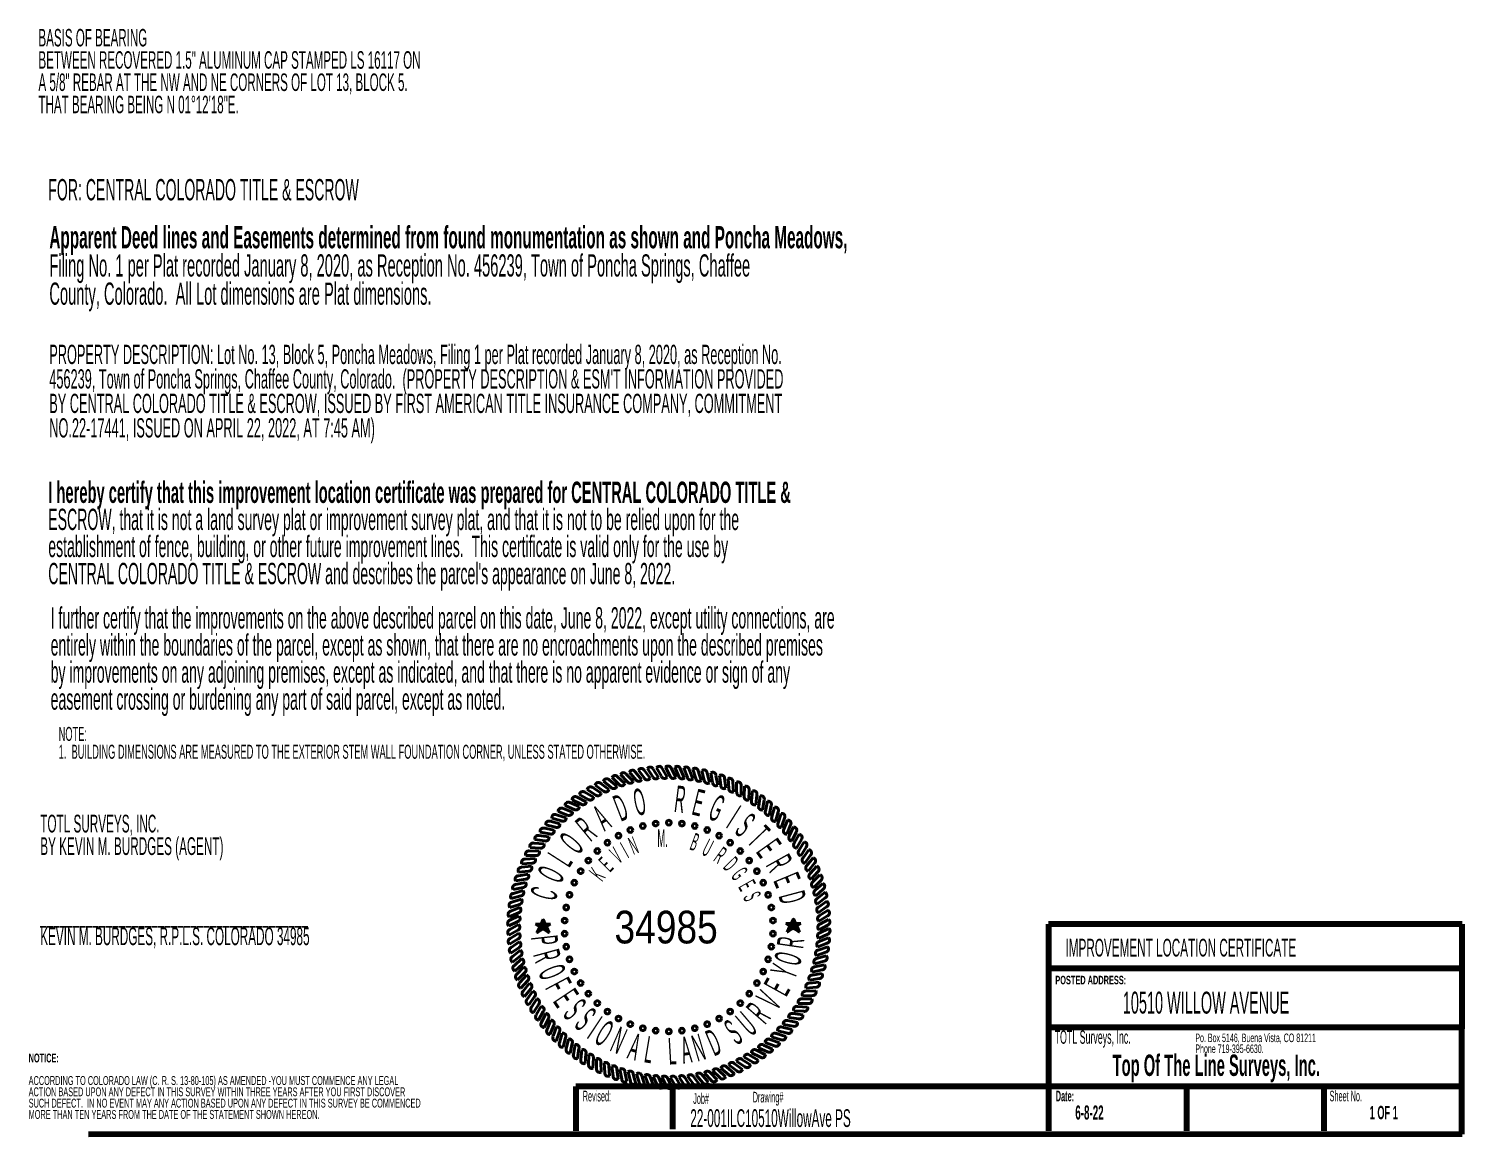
# Model space of a CAD drawing. Extents: x 2835785 to 2851632, y 1243954 to 1251877.
# Drawn here: x 2847445.8 to 2847667.9, y 1243953.9 to 1244125.2 of the extents above; entities that cross this region are included whole.
import ezdxf

# ---------------------------------------------------------------- set-up
doc = ezdxf.new("R2010")
doc.units = 0
doc.header["$MEASUREMENT"] = 0
doc.layers.get('0').update_dxf_attribs({"true_color": 0x000000})
for name, color, linetype, true_color in [('Layout', 5, 'Continuous', 0x0000ff), ('ROPE', 7, 'Continuous', 0x000000), ('Text', 5, 'Continuous', 0x0000ff)]:
    doc.layers.add(name, color=color, linetype=linetype, true_color=true_color)
doc.styles.add('Arial33', font='arialbd.ttf', dxfattribs={"width": 0.38379, "height": 4.195})
doc.styles.add('Arial36', font='arialbd.ttf', dxfattribs={"width": 0.38403, "height": 2.63})
doc.styles.add('Arial37', font='arialbd.ttf', dxfattribs={"width": 0.384158, "height": 1.683333})
doc.styles.add('Arial38', font='arialbd.ttf', dxfattribs={"width": 0.383943, "height": 2.096667})
doc.styles.add('Arial39', font='arialbd.ttf', dxfattribs={"width": 0.383914, "height": 4.206666})
doc.styles.add('Arial40', font='arialbd.ttf', dxfattribs={"width": 0.383823, "height": 4.368333})
doc.styles.add('Arial41', font='arialbd.ttf', dxfattribs={"width": 0.38379, "height": 2.796667})
doc.styles.add('Arial42', font='arialbd.ttf', dxfattribs={"width": 0.384175, "height": 1.748333})
doc.styles.add('Engravers MT', font='ENGR.TTF', dxfattribs={"width": 0.679915, "height": 6.29})
doc.styles.add('Franklin Gothic Medium Cond', font='FRAMDCN.TTF', dxfattribs={"width": 0.318093, "height": 5.103333})
doc.styles.add('Franklin Gothic Medium Cond1', font='FRAMDCN.TTF', dxfattribs={"width": 0.318471, "height": 3.401667})

msp = doc.modelspace()

# ---------------------------------------------------------------- linework, layer by layer
at = {"color": 18, "linetype": 'ByBlock', "lineweight": 40, "ltscale": 30, "true_color": 0x000000}
for p, q in [((2847524.44, 1243986.43), (2847526.6, 1243986.43)), ((2847524.51, 1243986.39), (2847526.53, 1243986.39)), ((2847524.58, 1243986.34), (2847526.46, 1243986.34)), ((2847524.58, 1243985.17), (2847524.63, 1243985.17)), ((2847524.61, 1243985.21), (2847524.7, 1243985.21)), ((2847524.63, 1243985.26), (2847524.77, 1243985.26)), ((2847524.65, 1243986.3), (2847526.39, 1243986.3)), ((2847524.65, 1243985.3), (2847524.84, 1243985.3)), ((2847524.67, 1243985.35), (2847524.91, 1243985.35)), ((2847524.69, 1243985.39), (2847524.98, 1243985.39)), ((2847524.71, 1243985.44), (2847525.05, 1243985.44)), ((2847524.72, 1243986.25), (2847526.32, 1243986.25)), ((2847524.73, 1243985.48), (2847525.12, 1243985.48)), ((2847524.75, 1243985.53), (2847525.19, 1243985.53)), ((2847524.78, 1243985.57), (2847525.26, 1243985.57)), ((2847524.79, 1243986.21), (2847526.25, 1243986.21)), ((2847524.8, 1243985.62), (2847525.33, 1243985.62)), ((2847524.82, 1243985.66), (2847525.4, 1243985.66)), ((2847524.84, 1243985.71), (2847525.47, 1243985.71)), ((2847524.86, 1243986.16), (2847526.18, 1243986.16)), ((2847524.86, 1243985.76), (2847526.19, 1243985.76)), ((2847524.88, 1243985.8), (2847526.17, 1243985.8)), ((2847524.9, 1243985.85), (2847526.15, 1243985.85)), ((2847524.92, 1243985.89), (2847526.13, 1243985.89)), ((2847524.93, 1243986.12), (2847526.11, 1243986.12)), ((2847524.94, 1243985.94), (2847526.11, 1243985.94)), ((2847524.97, 1243985.98), (2847526.09, 1243985.98)), ((2847524.99, 1243986.03), (2847526.07, 1243986.03)), ((2847525, 1243986.07), (2847526.05, 1243986.07)), ((2847525.2, 1243986.48), (2847525.87, 1243986.48)), ((2847525.22, 1243986.52), (2847525.85, 1243986.52)), ((2847525.24, 1243986.57), (2847525.83, 1243986.57)), ((2847525.26, 1243986.61), (2847525.81, 1243986.61)), ((2847525.28, 1243986.66), (2847525.79, 1243986.66)), ((2847525.3, 1243986.7), (2847525.77, 1243986.7)), ((2847525.32, 1243986.75), (2847525.75, 1243986.75)), ((2847525.35, 1243986.79), (2847525.73, 1243986.79)), ((2847525.37, 1243986.84), (2847525.71, 1243986.84)), ((2847525.39, 1243986.88), (2847525.69, 1243986.88)), ((2847525.41, 1243986.93), (2847525.67, 1243986.93)), ((2847525.43, 1243986.97), (2847525.65, 1243986.97)), ((2847525.45, 1243987.02), (2847525.63, 1243987.02)), ((2847525.47, 1243987.06), (2847525.61, 1243987.06)), ((2847525.49, 1243987.11), (2847525.59, 1243987.11)), ((2847525.51, 1243987.15), (2847525.57, 1243987.15)), ((2847525.54, 1243987.2), (2847525.55, 1243987.2)), ((2847525.56, 1243985.71), (2847526.21, 1243985.71)), ((2847525.63, 1243985.66), (2847526.23, 1243985.66)), ((2847525.69, 1243985.62), (2847526.25, 1243985.62)), ((2847525.76, 1243985.57), (2847526.27, 1243985.57)), ((2847525.83, 1243985.53), (2847526.29, 1243985.53)), ((2847525.9, 1243985.48), (2847526.31, 1243985.48)), ((2847525.97, 1243985.44), (2847526.33, 1243985.44)), ((2847526.04, 1243985.39), (2847526.35, 1243985.39)), ((2847526.11, 1243985.35), (2847526.37, 1243985.35)), ((2847526.18, 1243985.3), (2847526.39, 1243985.3)), ((2847526.25, 1243985.26), (2847526.41, 1243985.26)), ((2847526.32, 1243985.21), (2847526.43, 1243985.21)), ((2847526.39, 1243985.17), (2847526.45, 1243985.17)), ((2847526.46, 1243985.12), (2847526.47, 1243985.12)), ((2847563.2, 1243986.54), (2847565.37, 1243986.54)), ((2847563.27, 1243986.5), (2847565.3, 1243986.5)), ((2847563.34, 1243986.45), (2847565.23, 1243986.45)), ((2847563.35, 1243985.28), (2847563.39, 1243985.28)), ((2847563.37, 1243985.32), (2847563.46, 1243985.32)), ((2847563.39, 1243985.37), (2847563.53, 1243985.37)), ((2847563.41, 1243986.41), (2847565.15, 1243986.41)), ((2847563.41, 1243985.41), (2847563.6, 1243985.41)), ((2847563.43, 1243985.46), (2847563.67, 1243985.46)), ((2847563.46, 1243985.5), (2847563.74, 1243985.5)), ((2847563.48, 1243986.36), (2847565.08, 1243986.36)), ((2847563.48, 1243985.55), (2847563.81, 1243985.55)), ((2847563.5, 1243985.59), (2847563.89, 1243985.59)), ((2847563.52, 1243985.64), (2847563.96, 1243985.64)), ((2847563.54, 1243985.68), (2847564.03, 1243985.68)), ((2847563.55, 1243986.31), (2847565.01, 1243986.31)), ((2847563.56, 1243985.73), (2847564.1, 1243985.73)), ((2847563.58, 1243985.77), (2847564.17, 1243985.77)), ((2847563.6, 1243985.82), (2847564.24, 1243985.82)), ((2847563.62, 1243986.27), (2847564.94, 1243986.27)), ((2847563.62, 1243985.86), (2847564.96, 1243985.86)), ((2847563.65, 1243985.91), (2847564.94, 1243985.91)), ((2847563.67, 1243985.95), (2847564.92, 1243985.95)), ((2847563.69, 1243986.22), (2847564.87, 1243986.22)), ((2847563.69, 1243986), (2847564.9, 1243986)), ((2847563.71, 1243986.04), (2847564.88, 1243986.04)), ((2847563.73, 1243986.09), (2847564.85, 1243986.09)), ((2847563.75, 1243986.13), (2847564.83, 1243986.13)), ((2847563.76, 1243986.18), (2847564.81, 1243986.18)), ((2847563.96, 1243986.59), (2847564.63, 1243986.59)), ((2847563.98, 1243986.63), (2847564.61, 1243986.63)), ((2847564, 1243986.68), (2847564.59, 1243986.68)), ((2847564.03, 1243986.72), (2847564.57, 1243986.72)), ((2847564.05, 1243986.77), (2847564.55, 1243986.77)), ((2847564.07, 1243986.81), (2847564.53, 1243986.81)), ((2847564.09, 1243986.86), (2847564.51, 1243986.86)), ((2847564.11, 1243986.9), (2847564.49, 1243986.9)), ((2847564.13, 1243986.95), (2847564.47, 1243986.95)), ((2847564.15, 1243986.99), (2847564.45, 1243986.99)), ((2847564.17, 1243987.04), (2847564.43, 1243987.04)), ((2847564.19, 1243987.08), (2847564.41, 1243987.08)), ((2847564.22, 1243987.13), (2847564.39, 1243987.13)), ((2847564.24, 1243987.17), (2847564.37, 1243987.17)), ((2847564.26, 1243987.22), (2847564.35, 1243987.22)), ((2847564.28, 1243987.26), (2847564.33, 1243987.26)), ((2847564.3, 1243987.31), (2847564.31, 1243987.31)), ((2847564.32, 1243985.82), (2847564.98, 1243985.82)), ((2847564.39, 1243985.77), (2847565, 1243985.77)), ((2847564.46, 1243985.73), (2847565.02, 1243985.73)), ((2847564.53, 1243985.68), (2847565.04, 1243985.68)), ((2847564.6, 1243985.64), (2847565.06, 1243985.64)), ((2847564.67, 1243985.59), (2847565.08, 1243985.59)), ((2847564.74, 1243985.55), (2847565.1, 1243985.55)), ((2847564.81, 1243985.5), (2847565.12, 1243985.5)), ((2847564.88, 1243985.46), (2847565.14, 1243985.46)), ((2847564.95, 1243985.41), (2847565.16, 1243985.41)), ((2847565.02, 1243985.37), (2847565.18, 1243985.37)), ((2847565.09, 1243985.32), (2847565.2, 1243985.32)), ((2847565.16, 1243985.28), (2847565.22, 1243985.28)), ((2847565.23, 1243985.23), (2847565.24, 1243985.23))]:
    msp.add_line(p, q, dxfattribs=at)
at = {"layer": 'Layout', "color": 5, "linetype": 'ByBlock', "lineweight": 80, "ltscale": 30, "true_color": 0x0000ff}
for p, q in [((2847667.92, 1243986.46), (2847603.84, 1243986.46)), ((2847603.84, 1243986.46), (2847603.84, 1243954.45)), ((2847667.86, 1243953.91), (2847667.92, 1243986.46)), ((2847667.92, 1243979.6), (2847603.84, 1243979.6)), ((2847667.92, 1243970.46), (2847603.84, 1243970.46)), ((2847576.78, 1243961.31), (2847530.61, 1243961.31)), ((2847530.61, 1243961.31), (2847530.61, 1243954.45)), ((2847545.61, 1243954.73), (2847545.61, 1243961.59)), ((2847603.84, 1243961.31), (2847576.38, 1243961.31)), ((2847667.87, 1243961.3), (2847603.84, 1243961.31)), ((2847625.27, 1243954.45), (2847625.27, 1243961.31)), ((2847646.54, 1243954.45), (2847646.5, 1243961.31)), ((2847455.09, 1243953.92), (2847667.88, 1243953.97))]:
    msp.add_line(p, q, dxfattribs=at)
at = {"layer": 'ROPE', "color": 18, "linetype": 'ByBlock', "lineweight": 40, "ltscale": 30, "true_color": 0x000000}
for p, q in [((2847538.6, 1244008.51), (2847537.53, 1244009.64)), ((2847539.48, 1244008.61), (2847538.41, 1244009.74)), ((2847539.9, 1244008.84), (2847538.9, 1244010.03)), ((2847540.78, 1244008.89), (2847539.78, 1244010.08)), ((2847541.21, 1244009.1), (2847540.28, 1244010.34)), ((2847542.09, 1244009.09), (2847541.16, 1244010.33)), ((2847542.54, 1244009.28), (2847541.68, 1244010.57)), ((2847543.42, 1244009.22), (2847542.56, 1244010.51)), ((2847543.87, 1244009.38), (2847543.08, 1244010.72)), ((2847544.75, 1244009.27), (2847543.96, 1244010.61)), ((2847545.2, 1244009.4), (2847544.5, 1244010.79)), ((2847546.07, 1244009.25), (2847545.37, 1244010.63)), ((2847546.54, 1244009.35), (2847545.91, 1244010.78)), ((2847547.4, 1244009.15), (2847546.77, 1244010.57)), ((2847547.87, 1244009.23), (2847547.33, 1244010.68)), ((2847548.72, 1244008.97), (2847548.17, 1244010.43)), ((2847549.19, 1244009.03), (2847548.73, 1244010.51)), ((2847550.02, 1244008.72), (2847549.56, 1244010.21)), ((2847550.5, 1244008.75), (2847550.13, 1244010.26)), ((2847551.31, 1244008.4), (2847550.94, 1244009.91)), ((2847551.79, 1244008.4), (2847551.5, 1244009.93)), ((2847552.58, 1244008), (2847552.29, 1244009.53)), ((2847533.67, 1244006.48), (2847532.37, 1244007.34)), ((2847534.5, 1244006.77), (2847533.21, 1244007.63)), ((2847534.86, 1244007.09), (2847533.61, 1244008.02)), ((2847535.71, 1244007.34), (2847534.46, 1244008.27)), ((2847536.08, 1244007.64), (2847534.89, 1244008.64)), ((2847536.94, 1244007.83), (2847535.75, 1244008.83)), ((2847537.33, 1244008.11), (2847536.2, 1244009.18)), ((2847538.2, 1244008.26), (2847537.07, 1244009.32)), ((2847553.06, 1244007.97), (2847552.86, 1244009.52)), ((2847553.82, 1244007.53), (2847553.62, 1244009.08)), ((2847554.3, 1244007.48), (2847554.19, 1244009.03)), ((2847555.04, 1244007), (2847554.93, 1244008.55)), ((2847555.51, 1244006.91), (2847555.49, 1244008.47)), ((2847556.22, 1244006.39), (2847556.2, 1244007.94)), ((2847556.69, 1244006.28), (2847556.75, 1244007.83)), ((2847531.12, 1244004.68), (2847529.69, 1244005.3)), ((2847531.41, 1244005.05), (2847530.02, 1244005.76)), ((2847532.2, 1244005.44), (2847530.82, 1244006.14)), ((2847532.52, 1244005.8), (2847531.18, 1244006.58)), ((2847533.34, 1244006.14), (2847531.99, 1244006.92)), ((2847557.37, 1244005.71), (2847557.43, 1244007.27)), ((2847557.83, 1244005.58), (2847557.98, 1244007.13)), ((2847558.47, 1244004.98), (2847558.63, 1244006.52)), ((2847558.92, 1244004.81), (2847559.16, 1244006.35)), ((2847559.53, 1244004.18), (2847559.78, 1244005.71)), ((2847559.97, 1244003.99), (2847560.3, 1244005.51)), ((2847528.36, 1244002.46), (2847526.87, 1244002.92)), ((2847529.08, 1244002.97), (2847527.59, 1244003.43)), ((2847529.33, 1244003.38), (2847527.87, 1244003.92)), ((2847530.07, 1244003.85), (2847528.61, 1244004.4)), ((2847530.34, 1244004.25), (2847528.92, 1244004.87)), ((2847560.55, 1244003.32), (2847560.88, 1244004.84)), ((2847560.98, 1244003.1), (2847561.39, 1244004.6)), ((2847561.51, 1244002.4), (2847561.93, 1244003.9)), ((2847561.93, 1244002.16), (2847562.43, 1244003.64)), ((2847562.42, 1244001.43), (2847562.92, 1244002.9)), ((2847526.59, 1244000.45), (2847525.06, 1244000.74)), ((2847527.25, 1244001.05), (2847525.72, 1244001.33)), ((2847527.45, 1244001.48), (2847525.94, 1244001.85)), ((2847528.13, 1244002.04), (2847526.62, 1244002.41)), ((2847562.82, 1244001.17), (2847563.41, 1244002.61)), ((2847563.27, 1244000.41), (2847563.86, 1244001.85)), ((2847563.66, 1244000.13), (2847564.32, 1244001.54)), ((2847564.07, 1243999.35), (2847564.73, 1244000.75)), ((2847525.65, 1243998.93), (2847524.1, 1243999.03)), ((2847525.8, 1243999.38), (2847524.25, 1243999.58)), ((2847526.42, 1244000.01), (2847524.87, 1244000.21)), ((2847564.44, 1243999.04), (2847565.18, 1244000.41)), ((2847564.8, 1243998.24), (2847565.54, 1243999.6)), ((2847565.15, 1243997.91), (2847565.97, 1243999.23)), ((2847524.3, 1243996.63), (2847522.75, 1243996.57)), ((2847524.4, 1243997.1), (2847522.84, 1243997.12)), ((2847524.94, 1243997.8), (2847523.39, 1243997.82)), ((2847525.06, 1243998.26), (2847523.51, 1243998.37)), ((2847565.46, 1243997.08), (2847566.28, 1243998.41)), ((2847565.79, 1243996.74), (2847566.69, 1243998.01)), ((2847566.06, 1243995.9), (2847566.96, 1243997.17)), ((2847566.37, 1243995.54), (2847567.34, 1243996.75)), ((2847523.22, 1243994.21), (2847521.69, 1243993.96)), ((2847523.26, 1243994.68), (2847521.72, 1243994.53)), ((2847523.73, 1243995.44), (2847522.18, 1243995.28)), ((2847523.8, 1243995.91), (2847522.24, 1243995.84)), ((2847566.59, 1243994.68), (2847567.56, 1243995.9)), ((2847566.88, 1243994.3), (2847567.92, 1243995.46)), ((2847567.05, 1243993.43), (2847568.09, 1243994.59)), ((2847567.32, 1243993.04), (2847568.42, 1243994.14)), ((2847522.42, 1243992.15), (2847520.9, 1243991.82)), ((2847522.8, 1243993.43), (2847521.27, 1243993.18)), ((2847522.79, 1243992.95), (2847521.27, 1243992.62)), ((2847567.44, 1243992.16), (2847568.54, 1243993.26)), ((2847567.69, 1243991.75), (2847568.85, 1243992.79)), ((2847567.76, 1243990.87), (2847568.92, 1243991.91)), ((2847522.1, 1243990.85), (2847520.6, 1243990.43)), ((2847522.14, 1243990.37), (2847520.67, 1243989.87)), ((2847522.43, 1243991.67), (2847520.93, 1243991.25)), ((2847567.98, 1243990.45), (2847569.2, 1243991.42)), ((2847568, 1243989.56), (2847569.21, 1243990.53)), ((2847568.2, 1243989.13), (2847569.47, 1243990.02)), ((2847521.7, 1243988.21), (2847520.26, 1243987.62)), ((2847521.86, 1243989.53), (2847520.39, 1243989.03)), ((2847521.79, 1243987.74), (2847520.39, 1243987.07)), ((2847521.93, 1243989.06), (2847520.49, 1243988.47)), ((2847568.16, 1243988.24), (2847569.43, 1243989.14)), ((2847568.25, 1243986.92), (2847569.57, 1243987.74)), ((2847568.34, 1243987.8), (2847569.66, 1243988.62)), ((2847521.61, 1243986.87), (2847520.21, 1243986.21)), ((2847521.6, 1243985.54), (2847520.24, 1243984.79)), ((2847521.73, 1243986.41), (2847520.37, 1243985.66)), ((2847568.27, 1243985.59), (2847569.63, 1243986.34)), ((2847568.39, 1243985.13), (2847569.79, 1243985.79)), ((2847568.4, 1243986.46), (2847569.76, 1243987.21)), ((2847521.66, 1243984.2), (2847520.34, 1243983.38)), ((2847521.75, 1243985.08), (2847520.43, 1243984.26)), ((2847521.84, 1243983.76), (2847520.57, 1243982.86)), ((2847568.07, 1243982.94), (2847569.51, 1243983.53)), ((2847568.14, 1243982.47), (2847569.61, 1243982.97)), ((2847568.21, 1243984.26), (2847569.61, 1243984.93)), ((2847568.3, 1243983.79), (2847569.74, 1243984.38)), ((2847521.8, 1243982.87), (2847520.53, 1243981.98)), ((2847522, 1243982.44), (2847520.79, 1243981.47)), ((2847522.02, 1243981.55), (2847520.8, 1243980.59)), ((2847522.24, 1243981.13), (2847521.08, 1243980.09)), ((2847567.57, 1243980.33), (2847569.07, 1243980.75)), ((2847567.86, 1243981.63), (2847569.33, 1243982.13)), ((2847567.9, 1243981.15), (2847569.4, 1243981.57)), ((2847522.31, 1243980.25), (2847521.15, 1243979.21)), ((2847522.56, 1243979.84), (2847521.46, 1243978.74)), ((2847522.68, 1243978.96), (2847521.58, 1243977.86)), ((2847522.95, 1243978.57), (2847521.91, 1243977.41)), ((2847567.2, 1243978.57), (2847568.73, 1243978.82)), ((2847567.21, 1243979.05), (2847568.73, 1243979.38)), ((2847567.58, 1243979.85), (2847569.1, 1243980.18)), ((2847523.12, 1243977.7), (2847522.08, 1243976.54)), ((2847523.41, 1243977.32), (2847522.44, 1243976.1)), ((2847523.63, 1243976.46), (2847522.66, 1243975.25)), ((2847566.27, 1243976.56), (2847567.82, 1243976.72)), ((2847566.74, 1243977.32), (2847568.28, 1243977.47)), ((2847566.78, 1243977.79), (2847568.31, 1243978.04)), ((2847523.94, 1243976.1), (2847523.04, 1243974.83)), ((2847524.21, 1243975.26), (2847523.31, 1243973.99)), ((2847524.54, 1243974.92), (2847523.72, 1243973.59)), ((2847524.85, 1243974.09), (2847524.03, 1243972.77)), ((2847565.06, 1243974.2), (2847566.61, 1243974.18)), ((2847565.6, 1243974.9), (2847567.16, 1243974.88)), ((2847565.7, 1243975.37), (2847567.25, 1243975.43)), ((2847566.2, 1243976.09), (2847567.76, 1243976.16)), ((2847525.2, 1243973.76), (2847524.46, 1243972.4)), ((2847525.56, 1243972.96), (2847524.82, 1243971.59)), ((2847525.93, 1243972.65), (2847525.27, 1243971.25)), ((2847526.34, 1243971.87), (2847525.68, 1243970.46)), ((2847563.58, 1243971.99), (2847565.13, 1243971.79)), ((2847564.2, 1243972.62), (2847565.75, 1243972.42)), ((2847564.35, 1243973.07), (2847565.9, 1243972.97)), ((2847564.94, 1243973.74), (2847566.49, 1243973.63)), ((2847526.73, 1243971.59), (2847526.14, 1243970.15)), ((2847527.18, 1243970.83), (2847526.59, 1243969.39)), ((2847527.58, 1243970.57), (2847527.08, 1243969.1)), ((2847528.07, 1243969.84), (2847527.57, 1243968.36)), ((2847528.49, 1243969.6), (2847528.07, 1243968.1)), ((2847561.87, 1243969.96), (2847563.38, 1243969.59)), ((2847562.55, 1243970.52), (2847564.06, 1243970.15)), ((2847562.75, 1243970.95), (2847564.28, 1243970.67)), ((2847563.41, 1243971.55), (2847564.94, 1243971.26)), ((2847529.02, 1243968.9), (2847528.61, 1243967.4)), ((2847529.45, 1243968.68), (2847529.12, 1243967.16)), ((2847530.03, 1243968.01), (2847529.7, 1243966.49)), ((2847530.47, 1243967.82), (2847530.22, 1243966.29)), ((2847559.66, 1243967.75), (2847561.08, 1243967.13)), ((2847559.93, 1243968.15), (2847561.39, 1243967.6)), ((2847560.67, 1243968.62), (2847562.13, 1243968.08)), ((2847560.92, 1243969.03), (2847562.41, 1243968.57)), ((2847561.64, 1243969.54), (2847563.13, 1243969.08)), ((2847531.08, 1243967.19), (2847530.84, 1243965.65)), ((2847531.53, 1243967.02), (2847531.37, 1243965.48)), ((2847532.17, 1243966.42), (2847532.02, 1243964.87)), ((2847532.63, 1243966.29), (2847532.57, 1243964.73)), ((2847533.31, 1243965.72), (2847533.25, 1243964.17)), ((2847533.78, 1243965.61), (2847533.8, 1243964.06)), ((2847555.5, 1243965.23), (2847556.79, 1243964.37)), ((2847556.33, 1243965.52), (2847557.63, 1243964.66)), ((2847556.66, 1243965.86), (2847558.01, 1243965.08)), ((2847557.48, 1243966.2), (2847558.82, 1243965.42)), ((2847557.8, 1243966.56), (2847559.18, 1243965.86)), ((2847558.59, 1243966.95), (2847559.98, 1243966.24)), ((2847558.88, 1243967.32), (2847560.31, 1243966.7)), ((2847534.49, 1243965.09), (2847534.51, 1243963.53)), ((2847534.96, 1243965), (2847535.07, 1243963.45)), ((2847535.7, 1243964.52), (2847535.81, 1243962.97)), ((2847536.18, 1243964.47), (2847536.38, 1243962.92)), ((2847536.94, 1243964.03), (2847537.14, 1243962.48)), ((2847537.42, 1243964), (2847537.71, 1243962.47)), ((2847538.21, 1243963.6), (2847538.5, 1243962.07)), ((2847538.69, 1243963.6), (2847539.06, 1243962.09)), ((2847539.5, 1243963.25), (2847539.87, 1243961.74)), ((2847539.98, 1243963.28), (2847540.44, 1243961.79)), ((2847540.81, 1243962.97), (2847541.27, 1243961.49)), ((2847541.28, 1243963.03), (2847541.83, 1243961.57)), ((2847547.91, 1243962.91), (2847548.84, 1243961.67)), ((2847548.79, 1243962.9), (2847549.72, 1243961.66)), ((2847549.22, 1243963.11), (2847550.22, 1243961.92)), ((2847550.1, 1243963.16), (2847551.1, 1243961.97)), ((2847550.52, 1243963.39), (2847551.59, 1243962.26)), ((2847551.4, 1243963.49), (2847552.47, 1243962.36)), ((2847551.8, 1243963.74), (2847552.93, 1243962.68)), ((2847552.67, 1243963.89), (2847553.8, 1243962.82)), ((2847553.06, 1243964.17), (2847554.25, 1243963.17)), ((2847553.92, 1243964.36), (2847555.11, 1243963.36)), ((2847554.29, 1243964.66), (2847555.54, 1243963.73)), ((2847555.14, 1243964.91), (2847556.39, 1243963.98)), ((2847542.13, 1243962.77), (2847542.67, 1243961.32)), ((2847542.6, 1243962.85), (2847543.23, 1243961.43)), ((2847543.46, 1243962.65), (2847544.09, 1243961.22)), ((2847543.93, 1243962.75), (2847544.63, 1243961.37)), ((2847544.8, 1243962.6), (2847545.5, 1243961.21)), ((2847545.25, 1243962.73), (2847546.04, 1243961.39)), ((2847546.13, 1243962.62), (2847546.92, 1243961.28)), ((2847546.58, 1243962.78), (2847547.44, 1243961.49)), ((2847547.46, 1243962.72), (2847548.32, 1243961.43))]:
    msp.add_line(p, q, dxfattribs=at)
for centre in [(2847539.04, 1244001.06), (2847540.98, 1244001.68), (2847542.97, 1244002.06), (2847545, 1244002.19), (2847547.03, 1244002.06), (2847549.02, 1244001.68), (2847550.95, 1244001.06), (2847535.49, 1243999.1), (2847537.21, 1244000.19), (2847552.79, 1244000.19), (2847554.5, 1243999.1), (2847532.54, 1243996.33), (2847533.93, 1243997.81), (2847556.07, 1243997.81), (2847557.46, 1243996.33), (2847531.34, 1243994.68), (2847558.65, 1243994.68), (2847530.36, 1243992.9), (2847559.63, 1243992.9), (2847529.62, 1243991.02), (2847560.38, 1243991.02), (2847528.86, 1243987.03), (2847529.11, 1243989.05), (2847560.88, 1243989.05), (2847561.14, 1243987.03), (2847528.86, 1243985), (2847561.14, 1243985), (2847529.11, 1243982.99), (2847560.88, 1243982.99), (2847529.62, 1243981.02), (2847560.38, 1243981.02), (2847530.36, 1243979.13), (2847559.63, 1243979.13), (2847531.34, 1243977.35), (2847558.65, 1243977.35), (2847532.54, 1243975.71), (2847533.93, 1243974.23), (2847556.07, 1243974.23), (2847557.46, 1243975.71), (2847535.49, 1243972.93), (2847537.21, 1243971.85), (2847552.79, 1243971.85), (2847554.5, 1243972.93), (2847539.04, 1243970.98), (2847540.98, 1243970.35), (2847542.97, 1243969.97), (2847545, 1243969.85), (2847547.03, 1243969.97), (2847549.02, 1243970.35), (2847550.95, 1243970.98)]:
    msp.add_circle(centre, 0.372, dxfattribs=at)
for centre, start, end in [((2847538, 1244009.45), 34.4227, 157.8882), ((2847539.35, 1244009.82), 31.1499, 154.6155), ((2847540.72, 1244010.1), 27.8772, 151.3428), ((2847542.1, 1244010.31), 24.6045, 148.07), ((2847543.49, 1244010.43), 21.3318, 144.7973), ((2847544.89, 1244010.48), 18.059, 141.5246), ((2847546.29, 1244010.44), 14.7863, 138.2519), ((2847547.68, 1244010.33), 11.5136, 134.9791), ((2847549.07, 1244010.14), 8.2409, 131.7064), ((2847550.44, 1244009.87), 4.9681, 128.4336), ((2847551.79, 1244009.52), 1.6954, 125.1609), ((2847553.12, 1244009.09), 358.4227, 121.8882), ((2847532.87, 1244007.26), 47.5136, 170.9791), ((2847534.1, 1244007.92), 44.2408, 167.7064), ((2847535.22, 1244007.44), 224.2711, 347.6761), ((2847535.37, 1244008.5), 40.9681, 164.4337), ((2847536.46, 1244007.97), 220.9984, 344.4034), ((2847536.67, 1244009.02), 37.6954, 161.1609), ((2847537.72, 1244008.42), 217.7256, 341.1307), ((2847539.02, 1244008.8), 214.4529, 337.858), ((2847540.33, 1244009.1), 211.1802, 334.5852), ((2847541.65, 1244009.33), 207.9075, 331.3125), ((2847542.99, 1244009.48), 204.6347, 328.0398), ((2847544.34, 1244009.56), 201.362, 324.7671), ((2847545.68, 1244009.56), 198.0892, 321.4943), ((2847547.03, 1244009.48), 194.8165, 318.2216), ((2847548.36, 1244009.33), 191.5438, 314.9488), ((2847549.69, 1244009.1), 188.2711, 311.6761), ((2847551, 1244008.79), 184.9983, 308.4034), ((2847552.29, 1244008.41), 181.7256, 305.1307), ((2847553.56, 1244007.96), 178.4529, 301.8579), ((2847554.43, 1244008.59), 355.15, 118.6155), ((2847554.8, 1244007.44), 175.1802, 298.5852), ((2847555.7, 1244008.01), 351.8772, 115.3427), ((2847556.94, 1244007.37), 348.6045, 112.07), ((2847529.42, 1244004.88), 57.3318, 180.7973), ((2847530.52, 1244005.74), 54.0591, 177.5246), ((2847531.67, 1244006.53), 50.7863, 174.2518), ((2847531.7, 1244005.46), 234.0893, 357.4943), ((2847532.84, 1244006.19), 230.8165, 354.2216), ((2847534.01, 1244006.85), 227.5438, 350.9489), ((2847556.01, 1244006.84), 171.9074, 295.3125), ((2847557.18, 1244006.18), 168.6347, 292.0398), ((2847558.31, 1244005.45), 165.362, 288.767), ((2847558.14, 1244006.65), 345.3318, 108.7973), ((2847559.3, 1244005.87), 342.0591, 105.5246), ((2847560.41, 1244005.02), 338.7863, 102.2518), ((2847527.37, 1244002.98), 63.8772, 187.3427), ((2847528.37, 1244003.96), 60.6045, 184.07), ((2847528.58, 1244002.91), 243.9075, 7.3125), ((2847529.57, 1244003.82), 240.6347, 4.0398), ((2847530.61, 1244004.67), 237.362, 0.767), ((2847559.4, 1244004.66), 162.0893, 285.4943), ((2847560.44, 1244003.81), 158.8165, 282.2216), ((2847561.43, 1244002.9), 155.5438, 278.9489), ((2847561.47, 1244004.11), 335.5136, 98.9791), ((2847562.48, 1244003.14), 332.2409, 95.7064), ((2847525.55, 1244000.86), 70.4227, 193.8882), ((2847526.43, 1244001.95), 67.15, 190.6155), ((2847526.76, 1244000.93), 250.4529, 13.8579), ((2847527.64, 1244001.94), 247.1802, 10.5852), ((2847562.37, 1244001.93), 152.2711, 275.6761), ((2847563.25, 1244000.91), 148.9983, 272.4034), ((2847563.43, 1244002.11), 328.9681, 92.4336), ((2847564.32, 1244001.03), 325.6954, 89.1609), ((2847523.98, 1243998.55), 76.9682, 200.4337), ((2847524.73, 1243999.73), 73.6954, 197.1609), ((2847525.18, 1243998.75), 256.9984, 20.4034), ((2847525.94, 1243999.86), 253.7256, 17.1307), ((2847564.07, 1243999.85), 145.7256, 269.1307), ((2847564.83, 1243998.74), 142.4529, 265.8579), ((2847565.14, 1243999.91), 322.4227, 85.8882), ((2847565.9, 1243998.73), 319.15, 82.6155), ((2847522.69, 1243996.07), 83.5136, 206.9791), ((2847523.3, 1243997.33), 80.2409, 203.7064), ((2847523.85, 1243996.41), 263.5438, 26.9489), ((2847524.48, 1243997.6), 260.2711, 23.6761), ((2847565.53, 1243997.58), 139.1802, 262.5852), ((2847566.16, 1243996.39), 135.9074, 259.3125), ((2847566.6, 1243997.52), 315.8772, 79.3427), ((2847567.22, 1243996.27), 312.6045, 76.07), ((2847522.15, 1243994.78), 86.7863, 210.2518), ((2847522.8, 1243993.93), 270.0893, 33.4943), ((2847523.29, 1243995.18), 266.8165, 30.2216), ((2847566.71, 1243995.17), 132.6347, 256.0398), ((2847567.2, 1243993.91), 129.362, 252.767), ((2847567.77, 1243994.98), 309.3318, 72.7973), ((2847568.25, 1243993.67), 306.059, 69.5245), ((2847521.3, 1243992.12), 93.3318, 216.7973), ((2847521.69, 1243993.46), 90.0591, 213.5246), ((2847522.39, 1243992.65), 273.362, 36.767), ((2847567.62, 1243992.63), 126.0892, 249.4943), ((2847568.65, 1243992.33), 302.7863, 66.2518), ((2847520.76, 1243989.38), 99.8772, 223.3427), ((2847520.99, 1243990.75), 96.6045, 220.07), ((2847521.78, 1243990.03), 279.9075, 43.3125), ((2847522.04, 1243991.35), 276.6348, 40.0398), ((2847567.96, 1243991.33), 122.8165, 246.2216), ((2847568.23, 1243990.01), 119.5438, 242.9488), ((2847568.97, 1243990.97), 299.5136, 62.9791), ((2847569.21, 1243989.59), 296.2409, 59.7064), ((2847520.6, 1243987.99), 103.15, 226.6155), ((2847521.47, 1243987.35), 286.4529, 49.8579), ((2847521.58, 1243988.7), 283.1802, 46.5852), ((2847568.42, 1243988.68), 116.2711, 239.6761), ((2847568.53, 1243987.34), 112.9983, 236.4034), ((2847569.38, 1243988.2), 292.9681, 56.4336), ((2847520.53, 1243986.59), 106.4227, 229.8882), ((2847520.54, 1243985.19), 109.6954, 233.1609), ((2847521.43, 1243986.01), 289.7257, 53.1307), ((2847568.53, 1243984.65), 106.4529, 229.858), ((2847568.57, 1243985.99), 109.7256, 233.1307), ((2847569.47, 1243985.41), 286.4227, 49.8882), ((2847569.46, 1243986.81), 289.6954, 53.1609), ((2847520.62, 1243983.8), 112.9681, 236.4336), ((2847521.47, 1243984.66), 292.9984, 56.4034), ((2847521.58, 1243983.32), 296.2711, 59.6761), ((2847568.42, 1243983.3), 103.1802, 226.5852), ((2847569.24, 1243982.62), 279.8772, 43.3427), ((2847569.4, 1243984.01), 283.1499, 46.6154), ((2847520.79, 1243982.41), 116.2409, 239.7064), ((2847521.03, 1243981.03), 119.5136, 242.9791), ((2847521.77, 1243981.99), 299.5438, 62.9488), ((2847522.04, 1243980.67), 302.8166, 66.2216), ((2847567.96, 1243980.65), 96.6347, 220.0397), ((2847568.22, 1243981.97), 99.9075, 223.3125), ((2847569.01, 1243981.25), 276.6045, 40.07), ((2847521.35, 1243979.67), 122.7863, 246.2518), ((2847521.75, 1243978.33), 126.059, 249.5245), ((2847522.38, 1243979.37), 306.0893, 69.4943), ((2847522.8, 1243978.09), 309.362, 72.767), ((2847567.2, 1243978.07), 90.0893, 213.4943), ((2847567.61, 1243979.35), 93.362, 216.767), ((2847568.31, 1243978.54), 270.059, 33.5245), ((2847568.7, 1243979.88), 273.3318, 36.7973), ((2847522.23, 1243977.02), 129.3318, 252.7973), ((2847523.29, 1243976.83), 312.6347, 76.0397), ((2847566.71, 1243976.82), 86.8166, 210.2216), ((2847567.85, 1243977.22), 266.7863, 30.2518), ((2847522.78, 1243975.73), 132.6045, 256.07), ((2847523.4, 1243974.48), 135.8772, 259.3427), ((2847523.84, 1243975.61), 315.9075, 79.3125), ((2847524.47, 1243974.42), 319.1802, 82.5852), ((2847565.52, 1243974.4), 80.2711, 203.6761), ((2847566.15, 1243975.59), 83.5438, 206.9488), ((2847566.7, 1243974.67), 260.2409, 23.7064), ((2847567.31, 1243975.93), 263.5136, 26.9791), ((2847524.1, 1243973.27), 139.1499, 262.6154), ((2847524.86, 1243972.09), 142.4227, 265.8882), ((2847525.17, 1243973.26), 322.4529, 85.8579), ((2847525.93, 1243972.15), 325.7256, 89.1306), ((2847564.06, 1243972.14), 73.7257, 197.1307), ((2847564.82, 1243973.25), 76.9984, 200.4034), ((2847565.27, 1243972.27), 253.6954, 17.1609), ((2847566.02, 1243973.45), 256.9681, 20.4336), ((2847525.68, 1243970.97), 145.6954, 269.1609), ((2847526.57, 1243969.89), 148.9681, 272.4336), ((2847526.75, 1243971.09), 328.9984, 92.4034), ((2847527.63, 1243970.07), 332.2711, 95.6761), ((2847528.57, 1243969.1), 335.5438, 98.9488), ((2847561.42, 1243969.09), 63.9074, 187.3125), ((2847562.36, 1243970.06), 67.1802, 190.5852), ((2847563.24, 1243971.07), 70.4529, 193.8579), ((2847563.57, 1243970.05), 247.15, 10.6155), ((2847564.45, 1243971.14), 250.4227, 13.8882), ((2847527.52, 1243968.86), 152.2409, 275.7064), ((2847528.53, 1243967.89), 155.5136, 278.9791), ((2847529.56, 1243968.19), 338.8166, 102.2216), ((2847530.6, 1243967.34), 342.0893, 105.4943), ((2847559.39, 1243967.33), 57.362, 180.767), ((2847560.43, 1243968.18), 60.6347, 184.0398), ((2847561.63, 1243968.04), 240.6045, 4.07), ((2847562.63, 1243969.02), 243.8772, 7.3427), ((2847529.59, 1243966.98), 158.7863, 282.2518), ((2847530.7, 1243966.13), 162.059, 285.5245), ((2847531.86, 1243965.35), 165.3318, 288.7973), ((2847531.69, 1243966.55), 345.362, 108.767), ((2847532.82, 1243965.82), 348.6347, 112.0397), ((2847533.99, 1243965.16), 351.9075, 115.3125), ((2847555.99, 1243965.15), 47.5438, 170.9488), ((2847557.16, 1243965.81), 50.8165, 174.2216), ((2847558.3, 1243966.54), 54.0893, 177.4943), ((2847558.33, 1243965.47), 230.7863, 354.2518), ((2847559.48, 1243966.26), 234.059, 357.5245), ((2847560.58, 1243967.12), 237.3318, 0.7973), ((2847533.06, 1243964.63), 168.6045, 292.07), ((2847534.3, 1243963.99), 171.8772, 295.3427), ((2847535.2, 1243964.56), 355.1802, 118.5852), ((2847535.57, 1243963.41), 175.1499, 298.6154), ((2847536.44, 1243964.04), 358.4529, 121.858), ((2847536.88, 1243962.91), 178.4227, 301.8882), ((2847537.71, 1243963.59), 1.7256, 125.1307), ((2847539, 1243963.21), 4.9984, 128.4034), ((2847540.31, 1243962.9), 8.2711, 131.6761), ((2847541.64, 1243962.67), 11.5438, 134.9489), ((2847542.97, 1243962.52), 14.8165, 138.2216), ((2847544.32, 1243962.44), 18.0893, 141.4943), ((2847545.66, 1243962.44), 21.362, 144.767), ((2847547.01, 1243962.52), 24.6347, 148.0398), ((2847548.35, 1243962.67), 27.9074, 151.3125), ((2847549.67, 1243962.9), 31.1802, 154.5852), ((2847550.98, 1243963.2), 34.4529, 157.8579), ((2847552.28, 1243963.58), 37.7256, 161.1307), ((2847553.54, 1243964.03), 40.9983, 164.4034), ((2847554.63, 1243963.5), 220.9681, 344.4336), ((2847554.78, 1243964.56), 44.2711, 167.6761), ((2847555.9, 1243964.08), 224.2409, 347.7064), ((2847557.13, 1243964.74), 227.5136, 350.9791), ((2847538.21, 1243962.48), 181.6954, 305.1609), ((2847539.56, 1243962.13), 184.9682, 308.4336), ((2847540.93, 1243961.86), 188.2409, 311.7063), ((2847542.32, 1243961.67), 191.5136, 314.9791), ((2847543.71, 1243961.56), 194.7863, 318.2518), ((2847545.11, 1243961.52), 198.0591, 321.5245), ((2847546.51, 1243961.57), 201.3318, 324.7972), ((2847547.9, 1243961.69), 204.6045, 328.07), ((2847549.28, 1243961.9), 207.8772, 331.3427), ((2847550.65, 1243962.18), 211.15, 334.6155), ((2847552, 1243962.55), 214.4227, 337.8882), ((2847553.33, 1243962.98), 217.6954, 341.1609)]:
    msp.add_arc(centre, 0.502, start, end, dxfattribs=at)
at = {"layer": 'Text', "color": 5, "linetype": 'ByBlock', "lineweight": 40, "ltscale": 30, "true_color": 0x0000ff}
for p, q in [((2847563.96, 1243986.58), (2847564.31, 1243987.32)), ((2847564.31, 1243987.32), (2847564.63, 1243986.58)), ((2847524.37, 1243986.48), (2847525.2, 1243986.48)), ((2847525, 1243986.06), (2847524.37, 1243986.48)), ((2847524.57, 1243985.13), (2847525, 1243986.06)), ((2847525.51, 1243985.74), (2847524.57, 1243985.13)), ((2847525.2, 1243986.48), (2847525.54, 1243987.21)), ((2847526.48, 1243985.12), (2847525.51, 1243985.74)), ((2847525.54, 1243987.21), (2847525.87, 1243986.48)), ((2847525.87, 1243986.48), (2847526.67, 1243986.48)), ((2847526.67, 1243986.48), (2847526.05, 1243986.08)), ((2847526.05, 1243986.08), (2847526.48, 1243985.12)), ((2847563.77, 1243986.17), (2847563.13, 1243986.58)), ((2847563.13, 1243986.58), (2847563.96, 1243986.58)), ((2847563.33, 1243985.24), (2847563.77, 1243986.17)), ((2847564.28, 1243985.85), (2847563.33, 1243985.24)), ((2847565.24, 1243985.23), (2847564.28, 1243985.85)), ((2847564.63, 1243986.58), (2847565.43, 1243986.58)), ((2847565.43, 1243986.58), (2847564.81, 1243986.19)), ((2847564.81, 1243986.19), (2847565.24, 1243985.23))]:
    msp.add_line(p, q, dxfattribs=at)

# ---------------------------------------------------------------- texts
at = {"layer": 'Layout'}
for s, height, width, p in [('BASIS OF BEARING ', 2.715, 0.494403, (2847447.35, 1244122.47)), ('BETWEEN RECOVERED 1.5" ALUMINUM CAP STAMPED LS 16117 ON ', 2.715, 0.494403, (2847447.35, 1244119.02)), ('A 5/8" REBAR AT THE NW AND NE CORNERS OF LOT 13, BLOCK 5.  ', 2.715, 0.494403, (2847447.35, 1244115.57)), ('THAT BEARING BEING N 01%%D12\'18"E.', 2.715, 0.494403, (2847447.35, 1244112.12)), ('FOR: CENTRAL COLORADO TITLE & ESCROW ', 3.3017, 0.493865, (2847448.87, 1244098.62)), ('Filing No. 1 per Plat recorded January 8, 2020, as Reception No. 456239, Town of Poncha Springs, Chaffee ', 3.43833, 0.493912, (2847449.04, 1244086.82)), ('County, Colorado.  All Lot dimensions are Plat dimensions.', 3.4383, 0.493912, (2847449.04, 1244082.45)), ('PROPERTY DESCRIPTION: Lot No. 13, Block 5, Poncha Meadows, Filing 1 per Plat recorded January 8, 2020, as Reception No. ', 2.98667, 0.493897, (2847449.03, 1244073.26)), ("456239, Town of Poncha Springs, Chaffee County, Colorado.  (PROPERTY DESCRIPTION & ESM'T INFORMATION PROVIDED ", 2.98667, 0.493897, (2847449.03, 1244069.47)), ('BY CENTRAL COLORADO TITLE & ESCROW, ISSUED BY FIRST AMERICAN TITLE INSURANCE COMPANY, COMMITMENT ', 2.9867, 0.493897, (2847449.03, 1244065.67)), ('NO.22-17441, ISSUED ON APRIL 22, 2022, AT 7:45 AM)', 2.9867, 0.493897, (2847449.03, 1244061.88)), ('ESCROW, that it is not a land survey plat or improvement survey plat, and that it is not to be relied upon for the ', 3.30167, 0.493865, (2847448.87, 1244047.54)), ('establishment of fence, building, or other future improvement lines.  This certificate is valid only for the use by ', 3.30167, 0.493865, (2847448.87, 1244043.35)), ("CENTRAL COLORADO TITLE & ESCROW and describes the parcel's appearance on June 8, 2022.", 3.3017, 0.493865, (2847448.87, 1244039.15)), ('I further certify that the improvements on the above described parcel on this date, June 8, 2022, except utility connections, are ', 3.30167, 0.493865, (2847449.24, 1244032.28)), ('entirely within the boundaries of the parcel, except as shown, that there are no encroachments upon the described premises ', 3.30167, 0.493865, (2847449.24, 1244028.09)), ('by improvements on any adjoining premises, except as indicated, and that there is no apparent evidence or sign of any ', 3.30167, 0.493865, (2847449.24, 1244023.89)), ('easement crossing or burdening any part of said parcel, except as noted.', 3.3017, 0.493865, (2847449.24, 1244019.7)), ('NOTE:  ', 2.173, 0.494096, (2847450.48, 1244014.86)), ('1.  BUILDING DIMENSIONS ARE MEASURED TO THE EXTERIOR STEM WALL FOUNDATION CORNER, UNLESS STATED OTHERWISE.', 2.17333, 0.494096, (2847450.48, 1244012.1)), ('TOTL SURVEYS, INC.', 2.75, 0.494229, (2847447.63, 1244000.68)), ('BY KEVIN M. BURDGES (AGENT)', 2.75, 0.494229, (2847447.63, 1243997.19)), ('_________________________________________', 2.75, 0.494229, (2847447.63, 1243986.71)), ('KEVIN M. BURDGES, R.P.L.S. COLORADO 34985', 2.75, 0.494229, (2847447.63, 1243983.22)), ('IMPROVEMENT LOCATION CERTIFICATE', 2.75, 0.494229, (2847606.45, 1243981.46)), ('10510 WILLOW AVENUE', 3.395, 0.493735, (2847615.33, 1243972.62)), ('TOTL Surveys, Inc.', 2.07, 0.494129, (2847604.77, 1243967.94)), ('Po. Box 5146, Buena Vista, CO 81211', 1.325, 0.494393, (2847626.56, 1243968.2)), ('Phone 719-395-6630.', 1.325, 0.494393, (2847626.56, 1243966.51)), ('ACCORDING TO COLORADO LAW (C. R. S. 13-80-105) AS AMENDED -YOU MUST COMMENCE ANY LEGAL ', 1.3767, 0.494357, (2847445.83, 1243961.56)), ('ACTION BASED UPON ANY DEFECT IN THIS SURVEY WITHIN THREE YEARS AFTER YOU FIRST DISCOVER ', 1.3767, 0.494357, (2847445.83, 1243959.81)), ('Revised:', 1.65, 0.494067, (2847531.67, 1243959.01)), ('Sheet No.', 1.65, 0.494067, (2847647.37, 1243959.02)), ('SUCH DEFECT.  IN NO EVENT MAY ANY ACTION BASED UPON ANY DEFECT IN THIS SURVEY BE COMMENCED ', 1.3767, 0.494357, (2847445.83, 1243958.06)), ('Job#', 1.65, 0.494067, (2847548.78, 1243958.63)), ('Drawing#', 1.65, 0.494067, (2847558, 1243958.85)), ('MORE THAN TEN YEARS FROM THE DATE OF THE STATEMENT SHOWN HEREON.', 1.3767, 0.494357, (2847445.83, 1243956.31)), ('22-001ILC10510WillowAve PS', 2.75, 0.494229, (2847548.33, 1243955.05))]:
    msp.add_text(s, height=height, dxfattribs=dict(at, width=width)).set_placement(p)
for s, height, style, width, p in [('Apparent Deed lines and Easements determined from found monumentation as shown and Poncha Meadows, ', 3.4383, 'Arial40', 0.493912, (2847449.04, 1244091.19)), ('I hereby certify that this improvement location certificate was prepared for CENTRAL COLORADO TITLE & ', 3.30167, 'Arial33', 0.493865, (2847448.87, 1244051.74)), ('POSTED ADDRESS:', 1.325, 'Arial37', 0.494393, (2847604.87, 1243977.15)), ('NOTICE:', 1.377, 'Arial42', 0.494357, (2847445.83, 1243965.05)), ('Top Of The Line Surveys, Inc.', 3.3117, 'Arial39', 0.493985, (2847613.75, 1243962.96)), ('Date:', 1.65, 'Arial38', 0.494067, (2847604.94, 1243959.02)), ('6-8-22', 2.202, 'Arial41', 0.493865, (2847607.97, 1243956.19)), ('1 OF 1', 2.07, 'Arial36', 0.494129, (2847653.57, 1243956.25))]:
    msp.add_text(s, height=height, dxfattribs=dict(at, style=style, width=width)).set_placement(p)
at = {"layer": 'Text'}
for s, height, rotation, width, p in [('O', 4.12, 11.2345, 0.397616, (2847540.03, 1244003.24)), ('R', 4.12, 352.8136, 0.397616, (2847545.72, 1244003.9)), ('E', 4.12, 346.2079, 0.397616, (2847548.41, 1244003.49)), ('D', 4.12, 21.2092, 0.397616, (2847537.56, 1244002.34)), ('G', 4.12, 337.0102, 0.397616, (2847550.87, 1244002.91)), ('R', 4.12, 39.4239, 0.397616, (2847532.87, 1243999.14)), ('A', 4.12, 31.8192, 0.397616, (2847535.04, 1244000.81)), ('I', 4.12, 327.685, 0.397616, (2847553.69, 1244001.53)), ('S', 4.12, 321.1295, 0.397616, (2847555, 1244000.7)), ('T', 4.12, 313.5523, 0.397616, (2847556.98, 1243999.18)), ('O', 4.12, 50.1571, 0.397616, (2847530.96, 1243997.07)), ('V', 2.75, 36.3302, 0.398089, (2847537.25, 1243995.76)), ('I', 2.75, 29.3674, 0.398089, (2847538.63, 1243996.65)), ('N', 2.75, 21.4304, 0.398089, (2847539.52, 1243997.19)), ('B', 2.75, 340.1366, 0.398089, (2847548.1, 1243998.08)), ('U', 2.75, 333.5832, 0.398089, (2847549.96, 1243997.33)), ('R', 2.75, 324.2924, 0.398089, (2847551.77, 1243996.35)), ('E', 4.12, 305.3199, 0.397616, (2847558.4, 1243997.67)), ('L', 4.12, 57.2898, 0.397616, (2847529.56, 1243995.1)), ('E', 2.75, 45.4157, 0.398089, (2847535.89, 1243994.43)), ('D', 2.75, 314.1784, 0.398089, (2847553.28, 1243995.22)), ('R', 4.12, 299.194, 0.397616, (2847559.94, 1243995.62)), ('O', 4.12, 64.5144, 0.397616, (2847528.23, 1243992.56)), ('G', 2.75, 306.206, 0.398089, (2847554.51, 1243993.93)), ('E', 4.12, 292.5233, 0.397616, (2847561.14, 1243993.22)), ('E', 2.75, 299.1047, 0.398089, (2847555.69, 1243992.25)), ('S', 2.75, 293.2377, 0.398089, (2847556.45, 1243990.69)), ('D', 4.12, 284.9184, 0.397616, (2847561.98, 1243990.86)), ('P', 4.12, 276.3244, 0.397616, (2847523.64, 1243984.46)), ('R', 4.12, 81.7415, 0.397616, (2847565.78, 1243982.58)), ('R', 4.12, 285.3547, 0.397616, (2847523.96, 1243981.77)), ('O', 4.12, 75.0294, 0.397616, (2847565.24, 1243979.8)), ('O', 4.12, 292.0018, 0.397616, (2847524.72, 1243979.07)), ('Y', 4.12, 69.3495, 0.397616, (2847564.5, 1243977.77)), ('F', 4.12, 298.017, 0.397616, (2847525.77, 1243976.6)), ('E', 4.12, 303.7817, 0.397616, (2847526.96, 1243974.51)), ('V', 4.12, 55.7685, 0.397616, (2847561.76, 1243972.96)), ('E', 4.12, 61.0642, 0.397616, (2847563.19, 1243975.09)), ('S', 4.12, 312.3066, 0.397616, (2847528.43, 1243972.44)), ('R', 4.12, 49.0817, 0.397616, (2847559.89, 1243970.8)), ('S', 4.12, 317.6732, 0.397616, (2847530.17, 1243970.73)), ('I', 4.12, 326.3995, 0.397616, (2847532.14, 1243968.91)), ('U', 4.12, 40.4637, 0.397616, (2847557.75, 1243968.97)), ('O', 4.12, 328.7774, 0.397616, (2847533.22, 1243968.26)), ('N', 4.12, 336.4211, 0.397616, (2847535.7, 1243966.92)), ('D', 4.12, 23.0186, 0.397616, (2847552.01, 1243965.97)), ('S', 4.12, 33.0653, 0.397616, (2847555.48, 1243967.62)), ('A', 4.12, 343.3174, 0.397616, (2847538.42, 1243965.73)), ('L', 4.12, 350.5836, 0.397616, (2847541.04, 1243965.1)), ('L', 4.12, 3.3386, 0.397616, (2847545.02, 1243964.71)), ('A', 4.12, 8.7669, 0.397616, (2847547.27, 1243964.86)), ('N', 4.12, 16.394, 0.397616, (2847549.43, 1243965.16))]:
    msp.add_text(s, height=height, rotation=rotation, dxfattribs=dict(at, width=width)).set_placement(p)
at = {"layer": 'Text', "width": 0.398089}
msp.add_text('M.', height=2.75, dxfattribs=at).set_placement((2847543.22, 1243998.41))
at = {"layer": 'Text'}
for s, height, rotation, style, width, p in [('K', 2.75, 51.9393, 'Franklin Gothic Medium Cond1', 0.398089, (2847534.66, 1243992.97)), ('C', 4.12, 74.2933, 'Franklin Gothic Medium Cond', 0.397616, (2847527.44, 1243989.91))]:
    msp.add_text(s, height=height, rotation=rotation, dxfattribs=dict(at, style=style, width=width)).set_placement(p)
at = {"layer": 'Text', "style": 'Engravers MT', "width": 0.849894}
msp.add_text('34985', height=5.063, dxfattribs=at).set_placement((2847536.58, 1243983.49))

doc.saveas('drawing.dxf')
